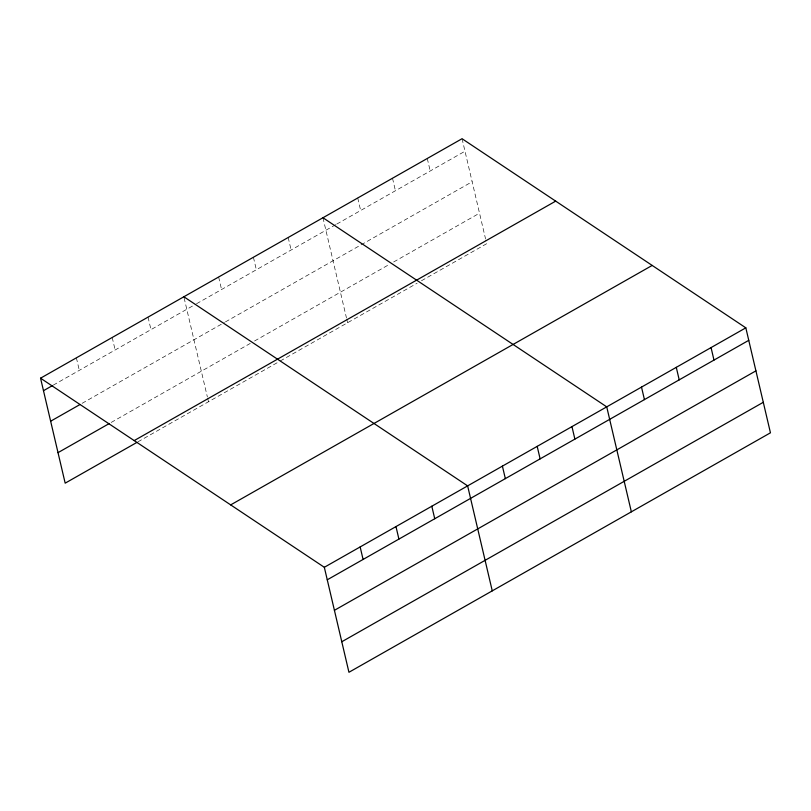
<?xml version="1.0" encoding="UTF-8"?>
<svg xmlns="http://www.w3.org/2000/svg" width="811" height="811" viewBox="0 0 811 811"><rect width="100%" height="100%" fill="white"/><g stroke="black" fill="none" stroke-linecap="round" stroke-linejoin="round"><path stroke-width="0.61" stroke-dasharray="4.05 3.04" d="M53.252 385.144L195.492 304.338M196.576 303.719L335.673 224.698M336.758 224.079L464.987 151.231M82.124 403.32L224.383 322.504M225.468 321.886L472.144 181.745M111.219 422.43L250.224 343.448M254.573 340.985L389.321 264.427M393.67 261.963L479.514 213.192M137.911 441.843L278.031 362.243M280.2 361.007L417.128 283.221M421.477 280.748L486.671 243.706L485.819 240.046M462.057 138.722L485.536 238.819M427.275 158.48L430.215 170.989M392.504 178.238L395.433 190.747M357.732 197.996L360.662 210.495M322.96 217.743L346.439 317.841M346.723 319.068L347.584 322.727M288.179 237.501L291.119 250.011M253.407 257.259L256.347 269.769M218.635 277.017L221.565 289.517M184.127 297.911L207.342 396.863M207.626 398.089L208.488 401.749M148.038 317.121L150.968 329.631M112.202 337.477L115.142 349.987M76.376 357.833L79.316 370.343"/><path stroke-width="1.22" d="M40.55 378.19L462.057 138.722L745.826 327.837L770.45 432.81L348.943 672.278L324.329 567.294L40.55 378.19L65.174 483.163L136.826 442.461M43.48 390.689L52.168 385.762M50.637 421.213L79.954 404.557M58.017 452.65L109.039 423.666M134.2 440.596L555.697 201.128M230.679 504.888L652.186 265.43M324.329 567.294L745.826 327.837M327.259 579.804L748.756 340.336M334.416 610.318L755.923 370.86M341.786 641.754L763.293 402.297M322.96 217.743L606.729 406.858L631.353 511.832M183.864 296.765L467.633 485.88L492.257 590.854M711.054 347.584L713.984 360.094M676.283 367.342L679.212 379.852M641.501 387.1L644.441 399.61M571.958 426.606L574.887 439.116M537.186 446.364L540.116 458.874M502.404 466.122L505.344 478.632M431.807 506.226L434.737 518.736M395.981 526.582L398.911 539.092M360.155 546.938L363.085 559.448"/></g></svg>
